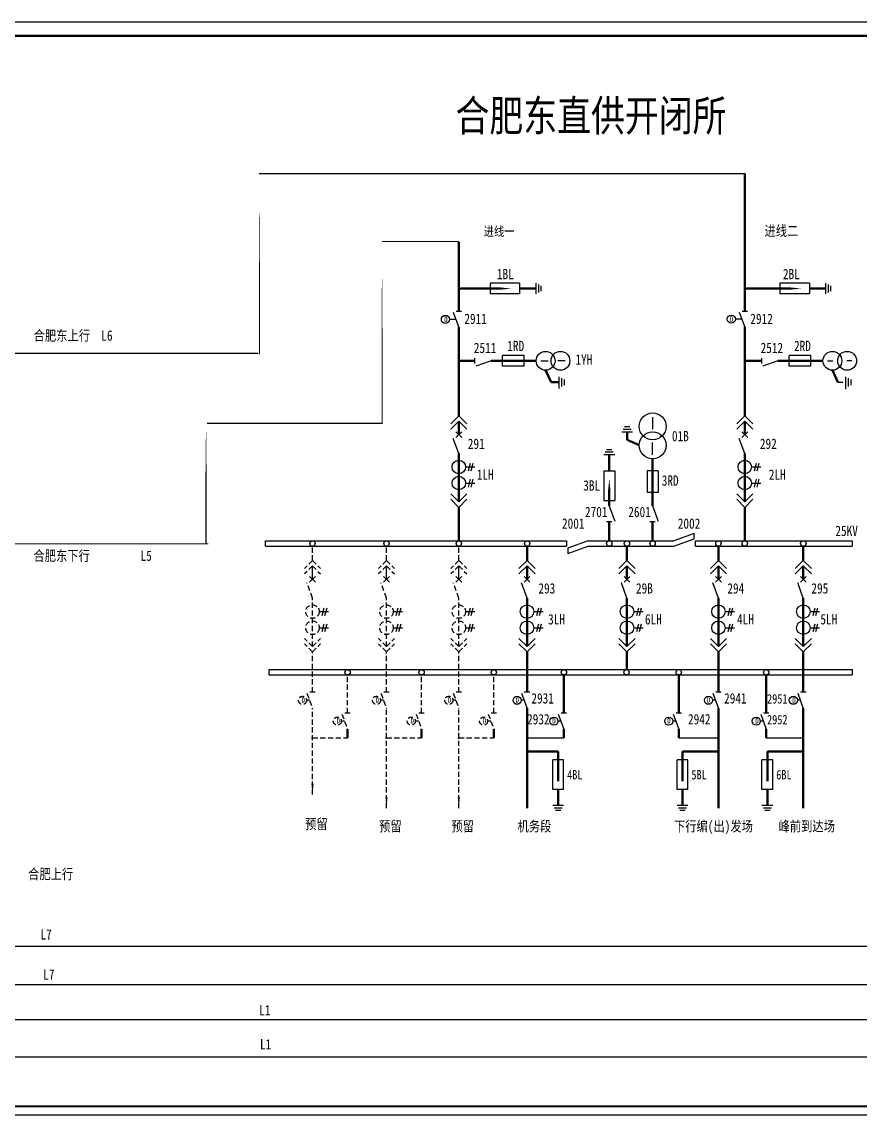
# Model space of a CAD drawing. Header units: millimetres. Extents: x 10667 to 23854, y -3427 to -2899.
# Drawn here: x 22292 to 22697, y -3427 to -2899 of the extents above; entities that cross this region are included whole.
import ezdxf
from ezdxf.enums import TextEntityAlignment as Align

# ---------------------------------------------------------------- set-up
doc = ezdxf.new("R2010")
doc.units = ezdxf.units.MM
doc.header["$LTSCALE"] = 10
for name, pattern in [('DASHED', [11, 5, 0.5, 5, 0.5]), ('DASHED2', [0.375, 0.25, -0.125]), ('XX', [6, 2, -2, 2])]:
    doc.linetypes.add(name, pattern=pattern)
for name, color, linetype in [('2', 2, 'Continuous'), ('3', 3, 'Continuous'), ('4', 1, 'Continuous'), ('BOX', 7, 'Continuous'), ('DLINE', 1, 'Continuous')]:
    doc.layers.add(name, color=color, linetype=linetype)
doc.layers.add('5', color=5, linetype='Continuous', lineweight=50)
doc.styles.add('JH1', font='NSimSun.ttf', dxfattribs={"width": 0.8})
doc.styles.add('ROMNAS', font='NSimSun.ttf', dxfattribs={"width": 0.7})

msp = doc.modelspace()

# ---------------------------------------------------------------- linework, layer by layer
for p, q in [((22532.26, -3024.98), (22517.96, -3024.98)), ((22517.96, -3024.98), (22517.96, -3030.18)), ((22532.26, -3024.98), (22532.26, -3030.18)), ((22540.06, -3024.98), (22540.06, -3030.18)), ((22541.36, -3025.63), (22541.36, -3029.53)), ((22672.25, -3024.98), (22657.95, -3024.98)), ((22657.95, -3024.98), (22657.95, -3030.18)), ((22672.25, -3024.98), (22672.25, -3030.18)), ((22680.05, -3024.98), (22680.05, -3030.18)), ((22681.35, -3025.63), (22681.35, -3029.53)), ((22532.26, -3030.18), (22517.96, -3030.18)), ((22542.52, -3026.28), (22542.52, -3028.88)), ((22672.25, -3030.18), (22657.95, -3030.18)), ((22682.51, -3026.28), (22682.51, -3028.88)), ((22500.21, -3039.04), (22502.88, -3046.37)), ((22501.58, -3038.57), (22504.18, -3038.57)), ((22638.36, -3038.92), (22641.02, -3046.25)), ((22639.72, -3038.45), (22642.32, -3038.45)), ((22501.46, -3042.47), (22498.33, -3042.47)), ((22639.6, -3042.35), (22636.47, -3042.35)), ((22510.68, -3063.77), (22510.68, -3061.17)), ((22518.48, -3062.47), (22511.15, -3065.14)), ((22524.01, -3065.07), (22524.01, -3059.87)), ((22534.41, -3059.87), (22524.01, -3059.87)), ((22534.41, -3065.07), (22534.41, -3059.87)), ((22542.47, -3062.47), (22546.11, -3062.47)), ((22554.3, -3062.47), (22550.66, -3062.47)), ((22649.2, -3063.77), (22649.2, -3061.17)), ((22657, -3062.47), (22649.67, -3065.14)), ((22662.53, -3065.07), (22662.53, -3059.87)), ((22672.93, -3059.87), (22662.53, -3059.87)), ((22672.93, -3065.07), (22672.93, -3059.87)), ((22534.41, -3065.07), (22524.01, -3065.07)), ((22672.93, -3065.07), (22662.53, -3065.07)), ((22551.31, -3075.78), (22551.31, -3070.27)), ((22552.61, -3074.82), (22552.61, -3070.92)), ((22553.91, -3074.17), (22553.91, -3071.57)), ((22689.83, -3076.18), (22689.83, -3070.27)), ((22691.13, -3074.82), (22691.13, -3070.92)), ((22692.43, -3074.17), (22692.43, -3071.57)), ((22502.88, -3089.06), (22498.98, -3092.96)), ((22502.88, -3089.06), (22506.78, -3092.96)), ((22641.02, -3089.06), (22637.12, -3092.96)), ((22641.02, -3089.06), (22644.92, -3092.96)), ((22502.88, -3091.66), (22498.98, -3095.56)), ((22502.88, -3091.66), (22506.78, -3095.56)), ((22582.86, -3094.19), (22585.46, -3094.19)), ((22596.51, -3089.64), (22596.51, -3095.49)), ((22641.02, -3091.66), (22637.12, -3095.56)), ((22641.02, -3091.66), (22644.92, -3095.56)), ((22504.28, -3096.75), (22501.47, -3099.56)), ((22501.47, -3096.75), (22504.28, -3099.56)), ((22581.56, -3096.79), (22586.76, -3096.79)), ((22582.21, -3095.49), (22586.11, -3095.49)), ((22639.62, -3096.75), (22642.43, -3099.56)), ((22642.43, -3096.75), (22639.62, -3099.56)), ((22502.88, -3107.26), (22500.21, -3099.93)), ((22596.51, -3107.84), (22596.51, -3101.99)), ((22641.02, -3107.26), (22638.36, -3099.93)), ((22572.97, -3107.78), (22578.17, -3107.78)), ((22573.62, -3106.48), (22577.52, -3106.48)), ((22574.27, -3105.32), (22576.87, -3105.32)), ((22506.13, -3113.76), (22510.68, -3113.76)), ((22507.57, -3115.64), (22508.58, -3111.87)), ((22508.87, -3115.64), (22509.88, -3111.87)), ((22572.97, -3115.58), (22572.97, -3129.88)), ((22572.97, -3115.58), (22578.17, -3115.58)), ((22578.17, -3115.58), (22578.17, -3129.88)), ((22644.27, -3113.76), (22648.82, -3113.76)), ((22645.72, -3115.64), (22646.73, -3111.87)), ((22647.02, -3115.64), (22648.03, -3111.87)), ((22507.57, -3123.44), (22508.58, -3119.67)), ((22508.87, -3123.44), (22509.88, -3119.67)), ((22599.11, -3115.64), (22593.91, -3115.64)), ((22593.91, -3115.64), (22593.91, -3126.04)), ((22599.11, -3115.64), (22599.11, -3126.04)), ((22645.72, -3123.44), (22646.73, -3119.67)), ((22647.02, -3123.44), (22648.03, -3119.67)), ((22506.13, -3121.56), (22510.68, -3121.56)), ((22599.11, -3126.04), (22593.91, -3126.04)), ((22644.27, -3121.56), (22648.82, -3121.56)), ((22502.88, -3130.66), (22498.98, -3126.76)), ((22502.88, -3133.26), (22498.98, -3129.36)), ((22502.88, -3130.66), (22506.78, -3126.76)), ((22502.88, -3133.26), (22506.78, -3129.36)), ((22572.97, -3129.88), (22578.17, -3129.88)), ((22641.02, -3130.66), (22637.12, -3126.76)), ((22641.02, -3133.26), (22637.12, -3129.36)), ((22641.02, -3130.66), (22644.92, -3126.76)), ((22641.02, -3133.26), (22644.92, -3129.36)), ((22575.57, -3132.54), (22578.23, -3139.87)), ((22596.51, -3132.54), (22599.18, -3139.87)), ((22576.87, -3140.34), (22574.27, -3140.34)), ((22597.81, -3140.34), (22595.21, -3140.34)), ((22616.51, -3145.88), (22606.74, -3149.44)), ((22409.45, -3152.04), (22409.45, -3149.44)), ((22409.45, -3149.44), (22554.91, -3149.44)), ((22409.45, -3152.04), (22554.91, -3152.04)), ((22565.31, -3149.44), (22555.53, -3153)), ((22555.53, -3155.6), (22565.31, -3152.04)), ((22565.31, -3149.44), (22606.74, -3149.44)), ((22565.31, -3152.04), (22606.74, -3152.04)), ((22606.74, -3152.04), (22616.51, -3148.48)), ((22617.14, -3149.44), (22692.91, -3149.44)), ((22617.14, -3152.04), (22692.91, -3152.04)), ((22535.82, -3158.92), (22531.92, -3162.82)), ((22535.82, -3161.52), (22531.92, -3165.42)), ((22535.82, -3158.92), (22539.72, -3162.82)), ((22535.82, -3161.52), (22539.72, -3165.42)), ((22584.11, -3158.92), (22580.21, -3162.82)), ((22584.11, -3161.52), (22580.21, -3165.42)), ((22584.11, -3158.92), (22588.01, -3162.82)), ((22584.11, -3161.52), (22588.01, -3165.42)), ((22628.3, -3158.92), (22624.4, -3162.82)), ((22628.3, -3161.52), (22624.4, -3165.42)), ((22628.3, -3158.92), (22632.2, -3162.82)), ((22628.3, -3161.52), (22632.2, -3165.42)), ((22669.3, -3158.92), (22665.4, -3162.82)), ((22669.3, -3161.52), (22665.4, -3165.42)), ((22669.3, -3158.92), (22673.2, -3162.82)), ((22669.3, -3161.52), (22673.2, -3165.42)), ((22430.79, -3166.61), (22433.59, -3169.42)), ((22433.59, -3166.61), (22430.79, -3169.42)), ((22469.35, -3166.61), (22466.54, -3169.42)), ((22466.54, -3166.61), (22469.35, -3169.42)), ((22501.47, -3166.61), (22504.28, -3169.42)), ((22504.28, -3166.61), (22501.47, -3169.42)), ((22534.42, -3166.61), (22537.23, -3169.42)), ((22537.23, -3166.61), (22534.42, -3169.42)), ((22585.52, -3166.61), (22582.71, -3169.42)), ((22582.71, -3166.61), (22585.52, -3169.42)), ((22629.71, -3166.61), (22626.9, -3169.42)), ((22626.9, -3166.61), (22629.71, -3169.42)), ((22670.71, -3166.61), (22667.9, -3169.42)), ((22667.9, -3166.61), (22670.71, -3169.42)), ((22535.82, -3177.12), (22533.16, -3169.79)), ((22584.11, -3177.12), (22581.44, -3169.79)), ((22628.3, -3177.12), (22625.64, -3169.79)), ((22669.3, -3177.12), (22666.63, -3169.79)), ((22435.44, -3183.62), (22439.99, -3183.62)), ((22436.89, -3185.5), (22437.9, -3181.73)), ((22438.19, -3185.5), (22439.2, -3181.73)), ((22471.19, -3183.62), (22475.74, -3183.62)), ((22472.64, -3185.5), (22473.65, -3181.73)), ((22473.94, -3185.5), (22474.95, -3181.73)), ((22506.13, -3183.62), (22510.68, -3183.62)), ((22507.57, -3185.5), (22508.58, -3181.73)), ((22508.87, -3185.5), (22509.88, -3181.73)), ((22539.07, -3183.62), (22543.62, -3183.62)), ((22540.52, -3185.5), (22541.53, -3181.73)), ((22541.82, -3185.5), (22542.83, -3181.73)), ((22587.36, -3183.62), (22591.91, -3183.62)), ((22588.81, -3185.5), (22589.82, -3181.73)), ((22590.11, -3185.5), (22591.12, -3181.73)), ((22631.55, -3183.62), (22636.1, -3183.62)), ((22633, -3185.5), (22634.01, -3181.73)), ((22634.3, -3185.5), (22635.31, -3181.73)), ((22672.55, -3183.62), (22677.1, -3183.62)), ((22674, -3185.5), (22675.01, -3181.73)), ((22675.3, -3185.5), (22676.31, -3181.73)), ((22436.89, -3193.3), (22437.9, -3189.53)), ((22438.19, -3193.3), (22439.2, -3189.53)), ((22472.64, -3193.3), (22473.65, -3189.53)), ((22473.94, -3193.3), (22474.95, -3189.53)), ((22507.57, -3193.3), (22508.58, -3189.53)), ((22508.87, -3193.3), (22509.88, -3189.53)), ((22540.52, -3193.3), (22541.53, -3189.53)), ((22541.82, -3193.3), (22542.83, -3189.53)), ((22588.81, -3193.3), (22589.82, -3189.53)), ((22590.11, -3193.3), (22591.12, -3189.53)), ((22633, -3193.3), (22634.01, -3189.53)), ((22634.3, -3193.3), (22635.31, -3189.53)), ((22674, -3193.3), (22675.01, -3189.53)), ((22675.3, -3193.3), (22676.31, -3189.53)), ((22435.44, -3191.42), (22439.99, -3191.42)), ((22471.19, -3191.42), (22475.74, -3191.42)), ((22506.13, -3191.42), (22510.68, -3191.42)), ((22539.07, -3191.42), (22543.62, -3191.42)), ((22587.36, -3191.42), (22591.91, -3191.42)), ((22631.55, -3191.42), (22636.1, -3191.42)), ((22672.55, -3191.42), (22677.1, -3191.42)), ((22535.82, -3200.52), (22531.92, -3196.62)), ((22535.82, -3203.12), (22531.92, -3199.22)), ((22535.82, -3200.52), (22539.72, -3196.62)), ((22535.82, -3203.12), (22539.72, -3199.22)), ((22584.11, -3200.52), (22580.21, -3196.62)), ((22584.11, -3203.12), (22580.21, -3199.22)), ((22584.11, -3200.52), (22588.01, -3196.62)), ((22584.11, -3203.12), (22588.01, -3199.22)), ((22628.3, -3200.52), (22624.4, -3196.62)), ((22628.3, -3203.12), (22624.4, -3199.22)), ((22628.3, -3200.52), (22632.2, -3196.62)), ((22628.3, -3203.12), (22632.2, -3199.22)), ((22669.3, -3200.52), (22665.4, -3196.62)), ((22669.3, -3203.12), (22665.4, -3199.22)), ((22669.3, -3200.52), (22673.2, -3196.62)), ((22669.3, -3203.12), (22673.2, -3199.22)), ((22411.24, -3214.21), (22411.24, -3211.61)), ((22411.24, -3211.61), (22692.91, -3211.61)), ((22411.24, -3214.21), (22692.91, -3214.21)), ((22430.77, -3226.46), (22429.32, -3226.46)), ((22433.49, -3222.56), (22430.89, -3222.56)), ((22466.52, -3226.46), (22465.07, -3226.46)), ((22469.24, -3222.56), (22466.64, -3222.56)), ((22501.46, -3226.46), (22500.01, -3226.46)), ((22504.18, -3222.56), (22501.58, -3222.56)), ((22534.41, -3226.46), (22532.96, -3226.46)), ((22533.16, -3223.03), (22535.82, -3230.36)), ((22537.12, -3222.56), (22534.52, -3222.56)), ((22626.88, -3226.46), (22625.44, -3226.46)), ((22625.64, -3223.03), (22628.3, -3230.36)), ((22629.6, -3222.56), (22627, -3222.56)), ((22667.88, -3226.46), (22666.43, -3226.46)), ((22666.63, -3223.03), (22669.3, -3230.36)), ((22670.6, -3222.56), (22668, -3222.56)), ((22447.69, -3236.54), (22446.24, -3236.54)), ((22450.41, -3232.64), (22447.81, -3232.64)), ((22483.44, -3236.54), (22481.99, -3236.54)), ((22486.16, -3232.64), (22483.56, -3232.64)), ((22518.38, -3236.54), (22516.93, -3236.54)), ((22521.1, -3232.64), (22518.5, -3232.64)), ((22552.2, -3236.54), (22550.75, -3236.54)), ((22550.95, -3233.11), (22553.62, -3240.44)), ((22554.92, -3232.64), (22552.32, -3232.64)), ((22607.68, -3236.54), (22606.23, -3236.54)), ((22606.43, -3233.11), (22609.1, -3240.44)), ((22610.4, -3232.64), (22607.8, -3232.64)), ((22649.97, -3236.54), (22648.52, -3236.54)), ((22648.73, -3233.11), (22651.39, -3240.44)), ((22652.69, -3232.64), (22650.09, -3232.64)), ((22553.51, -3255.2), (22548.31, -3255.2)), ((22548.31, -3269.5), (22548.31, -3255.2)), ((22553.51, -3269.5), (22553.51, -3255.2)), ((22608.34, -3269.5), (22608.34, -3255.2)), ((22613.54, -3255.2), (22608.34, -3255.2)), ((22613.54, -3269.5), (22613.54, -3255.2)), ((22654.54, -3255.2), (22649.34, -3255.2)), ((22649.34, -3269.5), (22649.34, -3255.2)), ((22654.54, -3269.5), (22654.54, -3255.2)), ((22553.51, -3269.5), (22548.31, -3269.5)), ((22613.54, -3269.5), (22608.34, -3269.5)), ((22654.54, -3269.5), (22649.34, -3269.5)), ((22553.51, -3277.3), (22548.31, -3277.3)), ((22552.86, -3278.6), (22548.96, -3278.6)), ((22613.54, -3277.3), (22608.34, -3277.3)), ((22612.89, -3278.6), (22608.99, -3278.6)), ((22654.54, -3277.3), (22649.34, -3277.3)), ((22653.89, -3278.6), (22649.99, -3278.6)), ((22552.21, -3279.76), (22549.61, -3279.76)), ((22612.24, -3279.76), (22609.64, -3279.76)), ((22653.24, -3279.76), (22650.64, -3279.76))]:
    msp.add_line(p, q)
at = {"color": 7, "linetype": 'DASHED2'}
for p, q in [((22680.99, -3062.47), (22684.63, -3062.47)), ((22692.82, -3062.47), (22689.18, -3062.47)), ((22432.19, -3158.92), (22428.29, -3162.82)), ((22432.19, -3161.52), (22428.29, -3165.42)), ((22432.19, -3158.92), (22436.09, -3162.82)), ((22432.19, -3161.52), (22436.09, -3165.42)), ((22467.94, -3158.92), (22464.04, -3162.82)), ((22467.94, -3161.52), (22464.04, -3165.42)), ((22467.94, -3158.92), (22471.84, -3162.82)), ((22467.94, -3161.52), (22471.84, -3165.42)), ((22502.88, -3158.92), (22498.98, -3162.82)), ((22502.88, -3161.52), (22498.98, -3165.42)), ((22502.88, -3158.92), (22506.78, -3162.82)), ((22502.88, -3161.52), (22506.78, -3165.42)), ((22432.19, -3177.12), (22429.52, -3169.79)), ((22467.94, -3177.12), (22465.27, -3169.79)), ((22502.88, -3177.12), (22500.21, -3169.79)), ((22432.19, -3200.52), (22428.29, -3196.62)), ((22432.19, -3203.12), (22428.29, -3199.22)), ((22432.19, -3200.52), (22436.09, -3196.62)), ((22432.19, -3203.12), (22436.09, -3199.22)), ((22467.94, -3200.52), (22464.04, -3196.62)), ((22467.94, -3203.12), (22464.04, -3199.22)), ((22467.94, -3200.52), (22471.84, -3196.62)), ((22467.94, -3203.12), (22471.84, -3199.22)), ((22502.88, -3200.52), (22498.98, -3196.62)), ((22502.88, -3203.12), (22498.98, -3199.22)), ((22502.88, -3200.52), (22506.78, -3196.62)), ((22502.88, -3203.12), (22506.78, -3199.22)), ((22429.52, -3223.03), (22432.19, -3230.36)), ((22465.27, -3223.03), (22467.94, -3230.36)), ((22500.21, -3223.03), (22502.88, -3230.36)), ((22446.44, -3233.11), (22449.11, -3240.44)), ((22482.2, -3233.11), (22484.86, -3240.44)), ((22517.13, -3233.11), (22519.8, -3240.44))]:
    msp.add_line(p, q, dxfattribs=at)
at = {"color": 5, "linetype": 'DASHED2'}
for p, q in [((22685.93, -3072.87), (22689.83, -3072.87)), ((22432.19, -3158.92), (22432.19, -3152.04)), ((22467.94, -3158.92), (22467.94, -3152.04)), ((22502.88, -3158.92), (22502.88, -3152.04)), ((22432.19, -3200.52), (22432.19, -3177.12)), ((22467.94, -3200.52), (22467.94, -3177.12)), ((22502.88, -3200.52), (22502.88, -3177.12)), ((22432.19, -3222.56), (22432.19, -3203.12)), ((22467.94, -3222.56), (22467.94, -3203.12)), ((22502.88, -3222.56), (22502.88, -3203.12)), ((22449.11, -3232.64), (22449.11, -3214.21)), ((22484.86, -3232.64), (22484.86, -3214.21)), ((22519.8, -3232.64), (22519.8, -3214.21)), ((22432.19, -3272), (22432.19, -3230.36)), ((22467.94, -3278.5), (22467.94, -3230.36)), ((22502.88, -3278.5), (22502.88, -3230.36)), ((22432.19, -3244.65), (22449.11, -3244.65)), ((22467.94, -3244.65), (22484.86, -3244.65)), ((22502.88, -3244.65), (22519.8, -3244.65))]:
    msp.add_line(p, q, dxfattribs=at)
at = {"color": 7}
for p, q in [((22616.51, -3148.48), (22616.51, -3145.88)), ((22554.91, -3149.44), (22554.91, -3152.04)), ((22617.14, -3152.04), (22617.14, -3149.44)), ((22555.53, -3153), (22555.53, -3155.6))]:
    msp.add_line(p, q, dxfattribs=at)
at = {"const_width": 0.52}
for points in [[(22502.88, -3027.84, -1), (22502.88, -3027.32, -1)], [(22641.02, -3027.84, -1), (22641.02, -3027.32, -1)], [(22502.88, -3062.73, -1), (22502.88, -3062.21, -1)], [(22641.04, -3062.73, -1), (22641.04, -3062.21, -1)], [(22432.13, -3244.91, -1), (22432.13, -3244.39, -1)], [(22467.89, -3244.91, -1), (22467.89, -3244.39, -1)], [(22502.82, -3244.91, -1), (22502.82, -3244.39, -1)], [(22535.77, -3244.91, -1), (22535.77, -3244.39, -1)], [(22628.25, -3244.91, -1), (22628.25, -3244.39, -1)], [(22669.25, -3244.91, -1), (22669.25, -3244.39, -1)], [(22535.82, -3251.46, -1), (22535.82, -3250.94, -1)], [(22628.3, -3251.46, -1), (22628.3, -3250.94, -1)], [(22669.3, -3251.46, -1), (22669.3, -3250.94, -1)]]:
    msp.add_lwpolyline(points, format="xyb", close=True, dxfattribs=at)
for points in [[(22528.36, -3027.58, 0, 1.04, 0), (22523.16, -3027.58, 1.04, 1.04, 0)], [(22668.35, -3027.58, 0, 1.04, 0), (22663.15, -3027.58, 1.04, 1.04, 0)], [(22575.57, -3119.48, 0, 1.04, 0), (22575.57, -3124.68, 1.04, 1.04, 0)], [(22550.91, -3265.6, 0, 1.04, 0), (22550.91, -3260.4, 1.04, 1.04, 0)], [(22610.94, -3265.6, 0, 1.04, 0), (22610.94, -3260.4, 1.04, 1.04, 0)], [(22651.94, -3265.6, 0, 1.04, 0), (22651.94, -3260.4, 1.04, 1.04, 0)], [(22432.19, -3272, 0, 1.04, 0), (22432.19, -3266.8, 1.04, 1.04, 0)], [(22467.94, -3278.5, 0, 1.04, 0), (22467.94, -3273.3, 1.04, 1.04, 0)], [(22502.88, -3278.5, 0, 1.04, 0), (22502.88, -3273.3, 1.04, 1.04, 0)], [(22535.82, -3278.5, 0, 1.04, 0), (22535.82, -3273.3, 1.04, 1.04, 0)], [(22628.3, -3278.5, 0, 1.04, 0), (22628.3, -3273.3, 1.04, 1.04, 0)], [(22669.3, -3278.5, 0, 1.04, 0), (22669.3, -3273.3, 1.04, 1.04, 0)]]:
    msp.add_lwpolyline(points, format="xyseb")
for centre, radius in [((22496.38, -3042.47), 1.95), ((22634.52, -3042.35), 1.95), ((22544.81, -3062.47), 4.55), ((22551.96, -3062.47), 4.55), ((22683.33, -3062.47), 4.55), ((22690.48, -3062.47), 4.55), ((22596.51, -3094.19), 6.5), ((22596.51, -3103.29), 6.5), ((22502.88, -3113.76), 3.25), ((22641.02, -3113.76), 3.25), ((22502.88, -3121.56), 3.25), ((22641.02, -3121.56), 3.25), ((22432.19, -3150.74), 1.3), ((22467.94, -3150.74), 1.3), ((22502.88, -3150.74), 1.3), ((22535.89, -3150.74), 1.3), ((22575.57, -3150.74), 1.3), ((22584.11, -3150.74), 1.3), ((22596.51, -3150.74), 1.3), ((22628.3, -3150.74), 1.3), ((22641.02, -3150.74), 1.3), ((22669.3, -3150.74), 1.3), ((22535.82, -3183.62), 3.25), ((22584.11, -3183.62), 3.25), ((22628.3, -3183.62), 3.25), ((22669.3, -3183.62), 3.25), ((22535.82, -3191.42), 3.25), ((22584.11, -3191.42), 3.25), ((22628.3, -3191.42), 3.25), ((22669.3, -3191.42), 3.25), ((22449.11, -3212.91), 1.3), ((22484.86, -3212.91), 1.3), ((22519.8, -3212.91), 1.3), ((22553.62, -3212.91), 1.3), ((22583.88, -3212.91), 1.3), ((22609.1, -3212.91), 1.3), ((22651.39, -3212.91), 1.3), ((22531.01, -3226.46), 1.95), ((22623.49, -3226.46), 1.95), ((22664.48, -3226.46), 1.95), ((22548.8, -3236.54), 1.95), ((22604.28, -3236.54), 1.95), ((22646.57, -3236.54), 1.95)]:
    msp.add_circle(centre, radius)
at = {"color": 7, "linetype": 'DASHED2'}
for centre, radius in [((22432.19, -3183.62), 3.25), ((22467.94, -3183.62), 3.25), ((22502.88, -3183.62), 3.25), ((22432.19, -3191.42), 3.25), ((22467.94, -3191.42), 3.25), ((22502.88, -3191.42), 3.25), ((22427.37, -3226.46), 1.95), ((22463.12, -3226.46), 1.95), ((22498.06, -3226.46), 1.95), ((22444.17, -3236.52), 1.95), ((22479.92, -3236.52), 1.95), ((22514.85, -3236.52), 1.95)]:
    msp.add_circle(centre, radius, dxfattribs=at)
at = {"layer": '2'}
for p, q in [((22692.91, -3149.44), (22692.91, -3152.04)), ((22692.91, -3211.61), (22692.91, -3214.21))]:
    msp.add_line(p, q, dxfattribs=at)
at = {"layer": '2', "color": 5, "linetype": 'XX'}
for p, q in [((22432.19, -3168.02), (22432.19, -3161.52)), ((22467.94, -3168.02), (22467.94, -3161.52)), ((22502.88, -3168.02), (22502.88, -3161.52))]:
    msp.add_line(p, q, dxfattribs=at)
at = {"layer": '2', "color": 5}
for p, q in [((22535.77, -3244.65), (22553.62, -3244.65)), ((22609.1, -3244.65), (22628.3, -3244.65)), ((22651.39, -3244.65), (22669.25, -3244.65))]:
    msp.add_line(p, q, dxfattribs=at)
at = {"layer": '4', "color": 5}
for p, q in [((21779.65, -3345.19), (22637.96, -3345.19)), ((22598.15, -3345.15), (22913.24, -3345.15)), ((21774.69, -3363.73), (22615.85, -3363.73)), ((22602.6, -3363.76), (22907.99, -3363.76)), ((21861.12, -3380.62), (22947.45, -3380.62)), ((21859.72, -3398.71), (22635.2, -3398.71)), ((22600.76, -3398.71), (22907.75, -3398.71))]:
    msp.add_line(p, q, dxfattribs=at)
at = {"layer": '4', "color": 2}
msp.add_lwpolyline([(10666.54, -2898.77), (23853.86, -2898.77), (23853.86, -3426.84), (10666.54, -3426.84)], close=True, dxfattribs=at)
at = {"layer": '5'}
for p, q in [((22641.02, -2971.94), (22641.02, -3038.45)), ((22502.88, -3005.12), (22502.88, -3038.57)), ((22523.17, -3027.58), (22502.88, -3027.58)), ((22540.06, -3027.58), (22532.26, -3027.58)), ((22663.15, -3027.58), (22641.02, -3027.58)), ((22680.05, -3027.58), (22672.25, -3027.58)), ((22502.88, -3089.06), (22502.88, -3046.37)), ((22641.02, -3089.06), (22641.02, -3046.25)), ((22510.68, -3062.47), (22502.88, -3062.47)), ((22540.26, -3062.47), (22518.48, -3062.47)), ((22649.2, -3062.47), (22641.02, -3062.47)), ((22678.78, -3062.47), (22657, -3062.47)), ((22544.81, -3067.02), (22547.41, -3072.87)), ((22683.33, -3067.02), (22685.93, -3072.87)), ((22547.41, -3072.87), (22551.31, -3072.87)), ((22502.88, -3098.16), (22502.88, -3091.66)), ((22641.02, -3098.16), (22641.02, -3091.66)), ((22584.16, -3100.69), (22584.16, -3096.79)), ((22590.01, -3103.29), (22584.16, -3100.69)), ((22502.88, -3130.66), (22502.88, -3107.26)), ((22575.57, -3107.78), (22575.57, -3115.58)), ((22596.51, -3109.79), (22596.51, -3132.54)), ((22641.02, -3130.66), (22641.02, -3107.26)), ((22575.57, -3124.68), (22575.57, -3132.54)), ((22502.88, -3149.44), (22502.88, -3133.26)), ((22641.02, -3149.44), (22641.02, -3133.26)), ((22575.57, -3140.34), (22575.57, -3149.44)), ((22596.51, -3149.44), (22596.51, -3140.34)), ((22535.82, -3158.92), (22535.82, -3152.04)), ((22584.11, -3158.92), (22584.11, -3152.04)), ((22628.3, -3158.92), (22628.3, -3152.04)), ((22669.3, -3158.92), (22669.3, -3152.04)), ((22535.82, -3168.02), (22535.82, -3161.52)), ((22584.11, -3168.02), (22584.11, -3161.52)), ((22628.3, -3168.02), (22628.3, -3161.52)), ((22669.3, -3168.02), (22669.3, -3161.52)), ((22535.82, -3200.52), (22535.82, -3177.12)), ((22584.11, -3200.52), (22584.11, -3177.12)), ((22628.3, -3200.52), (22628.3, -3177.12)), ((22669.3, -3200.52), (22669.3, -3177.12)), ((22535.82, -3222.56), (22535.82, -3203.12)), ((22584.11, -3211.61), (22584.11, -3203.12)), ((22628.3, -3222.56), (22628.3, -3203.12)), ((22669.3, -3222.56), (22669.3, -3203.12)), ((22553.62, -3232.64), (22553.62, -3214.21)), ((22609.1, -3232.64), (22609.1, -3214.21)), ((22651.39, -3232.64), (22651.39, -3214.21)), ((22535.82, -3278.5), (22535.82, -3230.36)), ((22628.3, -3278.5), (22628.3, -3230.36)), ((22669.3, -3278.5), (22669.3, -3230.36)), ((22449.11, -3244.65), (22449.11, -3240.44)), ((22484.86, -3244.65), (22484.86, -3240.44)), ((22519.8, -3244.65), (22519.8, -3240.44)), ((22553.62, -3244.65), (22553.62, -3240.44)), ((22609.1, -3244.65), (22609.1, -3240.44)), ((22651.39, -3244.65), (22651.39, -3240.44)), ((22550.91, -3251.2), (22535.82, -3251.2)), ((22550.91, -3265.6), (22550.91, -3251.2)), ((22610.94, -3265.6), (22610.94, -3251.2)), ((22628.3, -3251.2), (22610.94, -3251.2)), ((22651.94, -3265.6), (22651.94, -3251.2)), ((22669.3, -3251.2), (22651.94, -3251.2)), ((22550.91, -3277.3), (22550.91, -3269.5)), ((22610.94, -3277.3), (22610.94, -3269.5)), ((22651.94, -3277.3), (22651.94, -3269.5))]:
    msp.add_line(p, q, dxfattribs=at)
at = {"layer": 'BOX', "const_width": 1.05}
msp.add_lwpolyline([(10677.66, -2905.48), (23845.41, -2905.48), (23845.41, -3422.56), (10677.66, -3422.56)], close=True, dxfattribs=at)
at = {"layer": 'DLINE', "const_width": 0.6}
for points in [[(22406.29, -2972.11), (22641.2, -2972.11)], [(22465.69, -3004.87), (22503.01, -3004.87)], [(22117.4, -3058.84), (22406.1, -3058.84)], [(22381.15, -3092.71), (22465.53, -3092.71)], [(22117.4, -3150.88), (22381.88, -3150.88)]]:
    msp.add_lwpolyline(points, dxfattribs=at)
for points in [[(22406.59, -2971.94), (22406.59, -3059.29)], [(22465.83, -3004.87), (22465.83, -3093.01)], [(22380.72, -3093.01), (22380.72, -3150.92)]]:
    msp.add_lwpolyline(points, close=True, dxfattribs=at)

# ---------------------------------------------------------------- texts
at = {"layer": '3', "linetype": 'DASHED', "style": 'JH1', "width": 0.8}
msp.add_text('合肥东直供开闭所', height=15, dxfattribs=at).set_placement((22566.73, -2951.6), align=Align.CENTER)
at = {"layer": '3', "linetype": 'DASHED', "width": 0.8}
for s, height, style, p in [('进线一', 4.55, 'JH1', (22514.88, -3002.2)), ('进线二', 5, 'ROMNAS', (22650.53, -3002.2)), ('1BL', 5, 'ROMNAS', (22521.29, -3023.06)), ('2BL', 5, 'ROMNAS', (22659.44, -3023.06)), ('D', 2.6, 'JH1', (22495.78, -3043.72)), ('2911', 5, 'ROMNAS', (22505.54, -3044.7)), ('D', 2.6, 'JH1', (22633.84, -3043.56)), ('2912', 5, 'ROMNAS', (22643.69, -3044.7)), ('合肥东上行  L6', 5, 'ROMNAS', (22297.44, -3052.76)), ('2511', 5, 'ROMNAS', (22510.12, -3058.74)), ('1RD', 5, 'ROMNAS', (22526.28, -3057.81)), ('2512', 5, 'ROMNAS', (22648.64, -3058.74)), ('2RD', 5, 'ROMNAS', (22664.8, -3057.81)), ('1YH', 5, 'ROMNAS', (22559.23, -3064.38)), ('01B', 5, 'ROMNAS', (22605.81, -3101.33)), ('291', 5, 'ROMNAS', (22507.22, -3105.04)), ('292', 5, 'ROMNAS', (22648.32, -3105.04)), ('1LH', 5, 'ROMNAS', (22511.55, -3119.96)), ('2LH', 5, 'ROMNAS', (22652.65, -3119.96)), ('3BL', 5, 'ROMNAS', (22562.96, -3125.19)), ('3RD', 5, 'ROMNAS', (22600.91, -3122.8)), ('2701', 5, 'ROMNAS', (22563.8, -3137.99)), ('2601', 5, 'ROMNAS', (22584.74, -3137.99)), ('2001', 5, 'ROMNAS', (22552.7, -3143.58)), ('2002', 5, 'ROMNAS', (22608.66, -3143.58)), ('25KV', 5, 'ROMNAS', (22684.79, -3147.1)), ('合肥东下行         L5', 5, 'ROMNAS', (22297.36, -3159.14)), ('293', 5, 'ROMNAS', (22541.32, -3174.9)), ('29B', 5, 'ROMNAS', (22588.45, -3174.9)), ('294', 5, 'ROMNAS', (22632.59, -3174.9)), ('295', 5, 'ROMNAS', (22673.2, -3174.9)), ('3LH', 5, 'ROMNAS', (22546.01, -3189.82)), ('6LH', 5, 'ROMNAS', (22592.78, -3189.82)), ('4LH', 5, 'ROMNAS', (22637.28, -3189.82)), ('5LH', 5, 'ROMNAS', (22677.53, -3189.82)), ('D', 2.6, 'JH1', (22426.85, -3227.59)), ('D', 2.6, 'JH1', (22462.6, -3227.59)), ('D', 2.6, 'JH1', (22497.53, -3227.59)), ('D', 2.6, 'JH1', (22530.25, -3227.59)), ('2931', 5, 'ROMNAS', (22537.93, -3228.01)), ('D', 2.6, 'JH1', (22622.73, -3227.59)), ('2941', 5, 'ROMNAS', (22631.02, -3228.01)), ('2951', 4.55, 'JH1', (22651.78, -3228.01)), ('D', 2.6, 'JH1', (22663.96, -3227.59)), ('D', 2.6, 'JH1', (22443.77, -3237.67)), ('D', 2.6, 'JH1', (22479.52, -3237.67)), ('D', 2.6, 'JH1', (22514.45, -3237.67)), ('2932', 5, 'ROMNAS', (22535.84, -3238.09)), ('D', 2.6, 'JH1', (22548.04, -3237.67)), ('D', 2.6, 'JH1', (22603.52, -3237.67)), ('2942', 5, 'ROMNAS', (22613.58, -3238.09)), ('D', 2.6, 'JH1', (22646.05, -3237.67)), ('2952', 4.55, 'JH1', (22651.78, -3238.09)), ('4BL', 4.55, 'JH1', (22555.2, -3264.68)), ('5BL', 4.55, 'JH1', (22615.23, -3264.68)), ('6BL', 4.55, 'JH1', (22656.22, -3264.68)), ('预留', 5, 'ROMNAS', (22428.62, -3288.72)), ('预留', 5, 'ROMNAS', (22464.37, -3289.79)), ('预留', 5, 'ROMNAS', (22499.31, -3289.79)), ('机务段', 5, 'ROMNAS', (22531.21, -3289.79)), ('下行编(出)发场', 5, 'ROMNAS', (22606.78, -3289.79)), ('峰前到达场', 5, 'ROMNAS', (22657.3, -3289.79)), ('合肥上行', 5, 'ROMNAS', (22294.79, -3312.85)), ('L7', 5, 'ROMNAS', (22300.78, -3342.03)), ('L7', 5, 'ROMNAS', (22302.12, -3361.41)), ('L1', 5, 'ROMNAS', (22406.44, -3378.66)), ('L1', 5, 'ROMNAS', (22406.84, -3395.11))]:
    msp.add_text(s, height=height, dxfattribs=dict(at, style=style)).set_placement(p)

doc.saveas('drawing.dxf')
